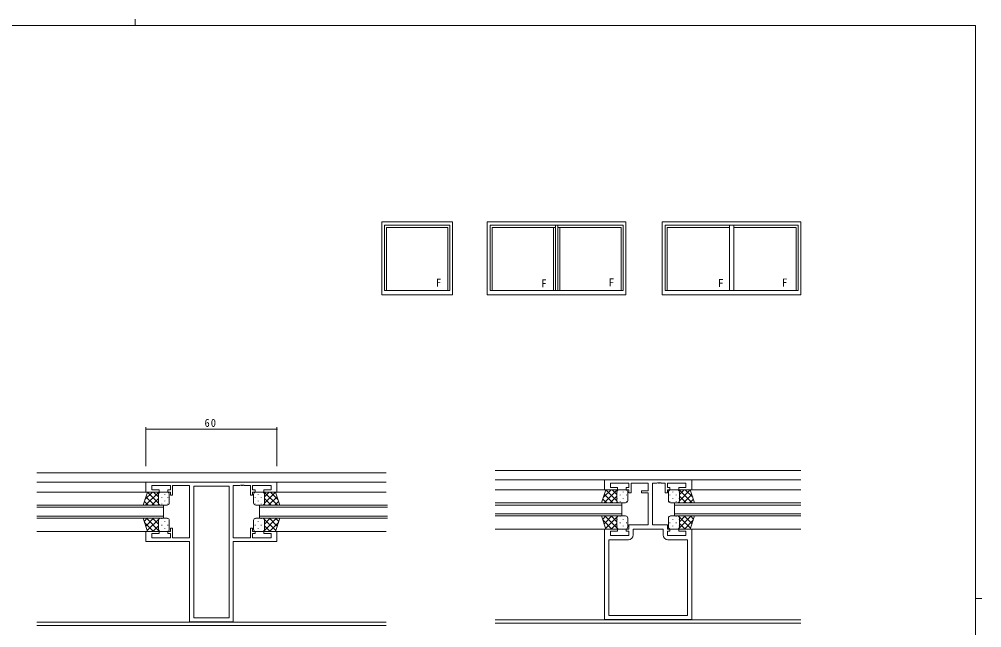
# Model space of a CAD drawing. Units: millimetres on the paper. Extents: x -420 to 373, y -297 to 267.
# Drawn here: x -85.7 to 355.1, y -11.6 to 267.2 of the extents above; entities that cross this region are included whole.
import ezdxf
from ezdxf.enums import TextEntityAlignment as Align

# ---------------------------------------------------------------- set-up
doc = ezdxf.new("R2010")
doc.units = ezdxf.units.MM
for name, color, linetype, lineweight in [('0-1_YKK_ZWAK', 7, 'Continuous', 9), ('0-3_YKK_11', 7, 'Continuous', 9), ('0-4_YKK_12', 2, 'Continuous', 9), ('0-5_YKK_13', 4, 'Continuous', 9), ('0-6_YKK_D', 6, 'Continuous', 9), ('0-7_YKK_A1', 4, 'Continuous', 9)]:
    doc.layers.add(name, color=color, linetype=linetype, lineweight=lineweight)
doc.styles.add('ＭＳ ゴシック', font='')
doc.styles.get('ＭＳ ゴシック').set_extended_font_data('MS Gothic')

msp = doc.modelspace()

# ---------------------------------------------------------------- linework, layer by layer
at = {"layer": '0-1_YKK_ZWAK'}
for p, q in [((-32.686, 267.2), (-32.686, 264.4)), ((352.3, 264.4), (-417.7, 264.4)), ((352.3, 264.4), (352.3, -260.6)), ((352.3, 1.9), (355.1, 1.9))]:
    msp.add_line(p, q, dxfattribs=at)
at = {"layer": '0-3_YKK_11'}
for p, q in [((-27.7, 55.2), (-27.7, 50.6)), ((32.3, 55.2), (-27.7, 55.2)), ((-25, 53.57), (-16.5, 53.57)), ((-25, 51.6), (-25, 53.57)), ((-16.5, 53.57), (-16.5, 51.6)), ((-15.5, 53.57), (-7.7, 53.57)), ((-15.5, 49.1), (-15.5, 53.57)), ((-7.7, 53.57), (-7.7, 29.63)), ((-5.77, 53.27), (-5.77, -6.97)), ((10.37, 53.27), (-5.77, 53.27)), ((10.37, -6.97), (10.37, 53.27)), ((10.37, -6.97), (10.37, 53.27)), ((12.3, 53.57), (15.342, 53.57)), ((12.3, 29.63), (12.3, 53.57)), ((15.342, 53.57), (15.525, 53.69)), ((15.525, 53.69), (16.075, 53.69)), ((16.075, 53.69), (16.258, 53.57)), ((16.258, 53.57), (16.342, 53.57)), ((16.342, 53.57), (16.525, 53.69)), ((16.525, 53.69), (17.075, 53.69)), ((17.075, 53.69), (17.258, 53.57)), ((17.258, 53.57), (20.1, 53.57)), ((20.1, 53.57), (20.1, 49.1)), ((21.1, 53.57), (29.6, 53.57)), ((21.1, 51.6), (21.1, 53.57)), ((29.6, 53.57), (29.6, 51.6)), ((32.3, 50.6), (32.3, 55.2)), ((182.3, 56.266), (222.3, 56.266)), ((182.3, 51.666), (182.3, 56.266)), ((185, 54.636), (185, 52.666)), ((193.5, 54.636), (185, 54.636)), ((193.5, 52.666), (193.5, 54.636)), ((194.5, 54.636), (194.5, 50.166)), ((202.3, 54.636), (194.5, 54.636)), ((202.3, 51.166), (202.3, 54.636)), ((204.3, 54.636), (204.3, 35.596)), ((206.342, 54.636), (204.3, 54.636)), ((206.525, 54.756), (206.342, 54.636)), ((207.075, 54.756), (206.525, 54.756)), ((207.258, 54.636), (207.075, 54.756)), ((207.342, 54.636), (207.258, 54.636)), ((207.525, 54.756), (207.342, 54.636)), ((208.075, 54.756), (207.525, 54.756)), ((208.258, 54.636), (208.075, 54.756)), ((210.1, 54.636), (208.258, 54.636)), ((210.1, 50.166), (210.1, 54.636)), ((211.1, 54.636), (211.1, 52.666)), ((219.6, 54.636), (211.1, 54.636)), ((219.6, 52.666), (219.6, 54.636)), ((222.3, 56.266), (222.3, 51.666)), ((-27.7, 50.6), (-21.7, 50.6)), ((-21.7, 51.6), (-25, 51.6)), ((-21.7, 50.6), (-21.7, 51.6)), ((-17.7, 51.6), (-17.7, 50.6)), ((-16.5, 51.6), (-17.7, 51.6)), ((-17.7, 50.6), (-16.5, 50.6)), ((-16.5, 50.6), (-16.5, 49.1)), ((-16.5, 49.1), (-15.5, 49.1)), ((20.1, 49.1), (21.1, 49.1)), ((22.3, 51.6), (21.1, 51.6)), ((21.1, 50.6), (22.3, 50.6)), ((21.1, 49.1), (21.1, 50.6)), ((22.3, 50.6), (22.3, 51.6)), ((26.3, 51.6), (26.3, 50.6)), ((29.6, 51.6), (26.3, 51.6)), ((26.3, 50.6), (32.3, 50.6)), ((188.3, 51.666), (182.3, 51.666)), ((185, 52.666), (188.3, 52.666)), ((188.3, 52.666), (188.3, 51.666)), ((192.3, 52.666), (193.5, 52.666)), ((192.3, 51.666), (192.3, 52.666)), ((193.5, 51.666), (192.3, 51.666)), ((193.5, 50.166), (193.5, 51.666)), ((194.5, 50.166), (193.5, 50.166)), ((199.3, 51.166), (202.3, 51.166)), ((199.3, 50.166), (199.3, 51.166)), ((202.3, 50.166), (199.3, 50.166)), ((202.3, 35.596), (202.3, 50.166)), ((211.1, 50.166), (210.1, 50.166)), ((211.1, 52.666), (212.3, 52.666)), ((211.1, 51.666), (211.1, 50.166)), ((212.3, 51.666), (211.1, 51.666)), ((212.3, 52.666), (212.3, 51.666)), ((216.3, 52.666), (219.6, 52.666)), ((216.3, 51.666), (216.3, 52.666)), ((222.3, 51.666), (216.3, 51.666)), ((193.5, 35.596), (202.3, 35.596)), ((193.5, 33.666), (193.5, 35.596)), ((204.3, 35.596), (211.1, 35.596)), ((211.1, 35.596), (211.1, 33.666)), ((-27.7, 32.6), (-27.7, 28)), ((-21.7, 32.6), (-27.7, 32.6)), ((-25, 31.6), (-21.7, 31.6)), ((-25, 29.63), (-25, 31.6)), ((-21.7, 31.6), (-21.7, 32.6)), ((-17.7, 32.6), (-17.7, 31.6)), ((-16.5, 32.6), (-17.7, 32.6)), ((-17.7, 31.6), (-16.5, 31.6)), ((-16.5, 34.1), (-16.5, 32.6)), ((-15.5, 34.1), (-16.5, 34.1)), ((-16.5, 31.6), (-16.5, 29.63)), ((-15.5, 29.63), (-15.5, 34.1)), ((20.1, 34.1), (20.1, 29.63)), ((21.1, 34.1), (20.1, 34.1)), ((21.1, 32.6), (21.1, 34.1)), ((22.3, 32.6), (21.1, 32.6)), ((21.1, 31.6), (22.3, 31.6)), ((21.1, 29.63), (21.1, 31.6)), ((22.3, 31.6), (22.3, 32.6)), ((26.3, 32.6), (26.3, 31.6)), ((32.3, 32.6), (26.3, 32.6)), ((26.3, 31.6), (29.6, 31.6)), ((29.6, 31.6), (29.6, 29.63)), ((32.3, 28), (32.3, 32.6)), ((182.3, 33.666), (188.3, 33.666)), ((182.3, -7.834), (182.3, 33.666)), ((185, 32.666), (185, 30.696)), ((188.3, 32.666), (185, 32.666)), ((188.3, 33.666), (188.3, 32.666)), ((192.3, 33.666), (193.5, 33.666)), ((192.3, 32.666), (192.3, 33.666)), ((193.5, 32.666), (192.3, 32.666)), ((193.5, 30.696), (193.5, 32.666)), ((195.43, 33.666), (209.17, 33.666)), ((195.43, 30.966), (195.43, 33.666)), ((209.17, 33.666), (209.17, 30.966)), ((211.1, 33.666), (212.3, 33.666)), ((211.1, 32.666), (211.1, 30.696)), ((212.3, 32.666), (211.1, 32.666)), ((212.3, 33.666), (212.3, 32.666)), ((216.3, 33.666), (222.3, 33.666)), ((216.3, 32.666), (216.3, 33.666)), ((219.6, 32.666), (216.3, 32.666)), ((219.6, 30.696), (219.6, 32.666)), ((222.3, 33.666), (222.3, -7.834)), ((-27.7, 28), (-7.7, 28)), ((-16.5, 29.63), (-25, 29.63)), ((-7.7, 29.63), (-15.5, 29.63)), ((-7.7, 28), (-7.7, -8.9)), ((20.1, 29.63), (12.3, 29.63)), ((12.3, 28), (32.3, 28)), ((12.3, -8.9), (12.3, 28)), ((29.6, 29.63), (21.1, 29.63)), ((184.23, 28.766), (193.23, 28.766)), ((184.23, -5.904), (184.23, 28.766)), ((185, 30.696), (193.5, 30.696)), ((211.1, 30.696), (219.6, 30.696)), ((211.37, 28.766), (220.37, 28.766)), ((220.37, 28.766), (220.37, -5.904)), ((-5.77, -6.97), (10.37, -6.97)), ((222.3, -7.834), (182.3, -7.834)), ((220.37, -5.904), (184.23, -5.904)), ((220.37, -5.904), (184.23, -5.904)), ((-7.7, -8.9), (12.3, -8.9))]:
    msp.add_line(p, q, dxfattribs=at)
for centre, start, end in [((193.23, 30.966), 270, 359.99998), ((211.37, 30.966), 180, 269.99998)]:
    msp.add_arc(centre, 2.2, start, end, dxfattribs=at)
at = {"layer": '0-4_YKK_12'}
for p, q in [((82.3, 59.4), (-77.7, 59.4)), ((272.3, 60.466), (132.3, 60.466)), ((82.3, 55.2), (-77.7, 55.2)), ((272.3, 56.266), (132.3, 56.266)), ((-26.706, 50.6), (-77.7, 50.6)), ((31.306, 50.6), (82.3, 50.6)), ((183.294, 51.666), (132.3, 51.666)), ((221.306, 51.666), (272.3, 51.666)), ((-77.7, 44.6), (-19.7, 44.6)), ((-19.7, 44.6), (-19.7, 38.6)), ((24.3, 44.6), (24.3, 38.6)), ((82.994, 44.6), (24.3, 44.6)), ((132.3, 45.666), (190.3, 45.666)), ((190.3, 44.666), (132.3, 44.666)), ((190.3, 45.666), (190.3, 39.666)), ((214.3, 45.666), (214.3, 39.666)), ((272.3, 45.666), (214.3, 45.666)), ((214.3, 44.666), (272.3, 44.666)), ((-19.7, 43.6), (-77.7, 43.6)), ((24.3, 43.6), (82.994, 43.6)), ((132.3, 40.666), (190.3, 40.666)), ((272.3, 40.666), (214.3, 40.666)), ((-77.7, 39.6), (-19.7, 39.6)), ((-19.7, 38.6), (-77.7, 38.6)), ((82.994, 39.6), (24.3, 39.6)), ((24.3, 38.6), (82.994, 38.6)), ((190.3, 39.666), (132.3, 39.666)), ((214.3, 39.666), (272.3, 39.666)), ((-26.706, 32.6), (-77.7, 32.6)), ((31.306, 32.6), (82.3, 32.6)), ((183.294, 33.666), (132.3, 33.666)), ((221.306, 33.666), (272.3, 33.666)), ((272.3, -7.904), (132.3, -7.904)), ((82.3, -8.97), (-77.7, -8.97)), ((82.3, -10.6), (-77.7, -10.6)), ((272.3, -9.534), (132.3, -9.534))]:
    msp.add_line(p, q, dxfattribs=at)
at = {"layer": '0-5_YKK_13'}
for p, q in [((-29.006, 44.6), (-27.006, 50.6)), ((-24.703, 50.6), (-28.158, 47.145)), ((-21.875, 50.6), (-27.875, 44.6)), ((-22.006, 45.58), (-27.011, 50.585)), ((-27.006, 50.6), (-21.006, 50.6)), ((-22.006, 48.408), (-24.198, 50.6)), ((-22.006, 49.6), (-22.006, 45.6)), ((-22.006, 49.6), (-22.006, 45.6)), ((-21.916, 49.68), (-21.916, 49.48)), ((-21.32, 50.55), (-21.37, 50.6)), ((-18.006, 50.6), (-21.006, 50.6)), ((-19.086, 49.68), (-19.086, 49.48)), ((-17.006, 45.6), (-17.006, 49.6)), ((21.606, 45.6), (21.606, 49.6)), ((22.606, 50.6), (25.606, 50.6)), ((23.686, 49.68), (23.686, 49.48)), ((31.606, 50.6), (25.606, 50.6)), ((25.919, 50.55), (25.97, 50.6)), ((26.475, 50.6), (32.475, 44.6)), ((26.516, 49.68), (26.516, 49.48)), ((26.606, 48.408), (28.798, 50.6)), ((26.606, 45.58), (31.611, 50.585)), ((26.606, 49.6), (26.606, 45.6)), ((26.606, 49.6), (26.606, 45.6)), ((29.303, 50.6), (32.758, 47.145)), ((33.606, 44.6), (31.606, 50.6)), ((180.994, 45.666), (182.994, 51.666)), ((185.297, 51.666), (181.842, 48.211)), ((188.125, 51.666), (182.125, 45.666)), ((186.145, 45.666), (182.282, 49.529)), ((187.994, 46.646), (182.989, 51.651)), ((182.994, 51.666), (188.994, 51.666)), ((187.994, 48.706), (184.954, 45.666)), ((187.994, 49.474), (185.802, 51.666)), ((187.994, 50.666), (187.994, 46.666)), ((187.994, 50.666), (187.994, 46.666)), ((188.084, 50.746), (188.084, 50.546)), ((188.681, 51.616), (188.63, 51.666)), ((191.994, 51.666), (188.994, 51.666)), ((189.499, 49.331), (189.499, 49.131)), ((190.914, 50.746), (190.914, 50.546)), ((192.329, 49.331), (192.329, 49.131)), ((192.994, 46.666), (192.994, 50.666)), ((211.606, 46.666), (211.606, 50.666)), ((212.272, 49.331), (212.272, 49.131)), ((212.606, 51.666), (215.607, 51.666)), ((213.686, 50.746), (213.686, 50.546)), ((215.101, 49.331), (215.101, 49.131)), ((221.606, 51.666), (215.607, 51.666)), ((215.92, 51.616), (215.97, 51.666)), ((216.475, 51.666), (222.475, 45.666)), ((216.516, 50.746), (216.516, 50.546)), ((216.606, 46.646), (221.612, 51.651)), ((216.607, 49.474), (218.798, 51.666)), ((216.607, 50.666), (216.607, 46.666)), ((216.607, 50.666), (216.607, 46.666)), ((216.607, 48.706), (219.646, 45.666)), ((218.455, 45.666), (222.319, 49.529)), ((219.303, 51.666), (222.758, 48.211)), ((223.606, 45.666), (221.606, 51.666)), ((-21.006, 44.6), (-29.006, 44.6)), ((-26.683, 44.6), (-28.426, 46.342)), ((-23.855, 44.6), (-27.719, 48.464)), ((-22.006, 47.64), (-25.046, 44.6)), ((-21.811, 45.007), (-22.218, 44.6)), ((-21.916, 46.65), (-21.916, 46.45)), ((-21.027, 44.6), (-21.027, 44.6)), ((-21.006, 44.6), (-18.006, 44.6)), ((-20.501, 48.265), (-20.501, 48.065)), ((-20.501, 45.235), (-20.501, 45.035)), ((-19.086, 46.65), (-19.086, 46.45)), ((-17.671, 48.265), (-17.671, 48.065)), ((-17.671, 45.235), (-17.671, 45.058)), ((22.271, 48.265), (22.271, 48.065)), ((22.271, 45.235), (22.271, 45.058)), ((25.606, 44.6), (22.606, 44.6)), ((23.686, 46.65), (23.686, 46.45)), ((25.101, 48.265), (25.101, 48.065)), ((25.101, 45.235), (25.101, 45.035)), ((25.606, 44.6), (33.606, 44.6)), ((25.627, 44.6), (25.627, 44.6)), ((26.411, 45.007), (26.818, 44.6)), ((26.516, 46.65), (26.516, 46.45)), ((26.606, 47.64), (29.646, 44.6)), ((28.455, 44.6), (32.319, 48.464)), ((31.283, 44.6), (33.026, 46.342)), ((188.994, 45.666), (180.994, 45.666)), ((183.317, 45.666), (181.574, 47.408)), ((188.189, 46.072), (187.782, 45.666)), ((188.084, 47.716), (188.084, 47.516)), ((188.973, 45.666), (188.973, 45.666)), ((188.994, 45.666), (191.994, 45.666)), ((189.499, 46.301), (189.499, 46.101)), ((190.914, 47.716), (190.914, 47.516)), ((192.329, 46.301), (192.329, 46.124)), ((212.272, 46.301), (212.272, 46.124)), ((215.607, 45.666), (212.606, 45.666)), ((213.686, 47.716), (213.686, 47.516)), ((215.101, 46.301), (215.101, 46.101)), ((215.607, 45.666), (223.606, 45.666)), ((215.627, 45.666), (215.627, 45.666)), ((216.411, 46.072), (216.818, 45.666)), ((216.516, 47.716), (216.516, 47.516)), ((221.284, 45.666), (223.026, 47.408)), ((-21.006, 38.6), (-29.006, 38.6)), ((-29.006, 38.6), (-27.006, 32.6)), ((-27.083, 38.6), (-28.526, 37.158)), ((-24.303, 32.6), (-28.358, 36.655)), ((-24.255, 38.6), (-27.819, 35.037)), ((-21.475, 32.6), (-27.475, 38.6)), ((-21.427, 38.6), (-27.112, 32.915)), ((-22.006, 35.96), (-24.646, 38.6)), ((-22.006, 33.6), (-22.006, 37.6)), ((-22.006, 33.6), (-22.006, 37.6)), ((-21.916, 36.95), (-21.916, 37.15)), ((-21.613, 38.395), (-21.818, 38.6)), ((-21.006, 38.6), (-18.006, 38.6)), ((-20.501, 38.365), (-20.501, 38.565)), ((-20.501, 35.335), (-20.501, 35.535)), ((-19.086, 36.95), (-19.086, 37.15)), ((-17.671, 38.365), (-17.671, 38.542)), ((-17.671, 35.335), (-17.671, 35.535)), ((-17.006, 37.6), (-17.006, 33.6)), ((21.606, 37.6), (21.606, 33.6)), ((22.271, 38.365), (22.271, 38.542)), ((22.271, 35.335), (22.271, 35.535)), ((25.606, 38.6), (22.606, 38.6)), ((23.686, 36.95), (23.686, 37.15)), ((25.101, 38.365), (25.101, 38.565)), ((25.101, 35.335), (25.101, 35.535)), ((25.606, 38.6), (33.606, 38.6)), ((26.027, 38.6), (31.711, 32.915)), ((26.075, 32.6), (32.075, 38.6)), ((26.213, 38.395), (26.418, 38.6)), ((26.516, 36.95), (26.516, 37.15)), ((26.606, 35.96), (29.246, 38.6)), ((26.606, 33.6), (26.606, 37.6)), ((26.606, 33.6), (26.606, 37.6)), ((28.855, 38.6), (32.419, 35.037)), ((28.903, 32.6), (32.958, 36.655)), ((33.606, 38.6), (31.606, 32.6)), ((31.683, 38.6), (33.126, 37.158)), ((188.994, 39.666), (180.994, 39.666)), ((180.994, 39.666), (182.994, 33.666)), ((182.917, 39.666), (181.474, 38.224)), ((185.697, 33.666), (181.642, 37.721)), ((185.745, 39.666), (182.182, 36.102)), ((188.525, 33.666), (182.525, 39.666)), ((188.573, 39.666), (182.889, 33.981)), ((187.994, 37.026), (185.354, 39.666)), ((187.994, 36.258), (185.402, 33.666)), ((187.994, 34.666), (187.994, 38.666)), ((187.994, 34.666), (187.994, 38.666)), ((188.084, 38.016), (188.084, 38.216)), ((188.387, 39.461), (188.182, 39.666)), ((188.994, 39.666), (191.994, 39.666)), ((189.499, 39.431), (189.499, 39.631)), ((189.499, 36.401), (189.499, 36.601)), ((190.914, 38.016), (190.914, 38.216)), ((192.329, 39.431), (192.329, 39.608)), ((192.329, 36.401), (192.329, 36.601)), ((192.994, 38.666), (192.994, 34.666)), ((211.606, 38.666), (211.606, 34.666)), ((212.272, 39.431), (212.272, 39.608)), ((212.272, 36.401), (212.272, 36.601)), ((215.607, 39.666), (212.606, 39.666)), ((213.686, 38.016), (213.686, 38.216)), ((215.101, 39.431), (215.101, 39.631)), ((215.101, 36.401), (215.101, 36.601)), ((215.607, 39.666), (223.606, 39.666)), ((216.027, 39.666), (221.711, 33.981)), ((216.075, 33.666), (222.075, 39.666)), ((216.213, 39.461), (216.418, 39.666)), ((216.516, 38.016), (216.516, 38.216)), ((216.607, 37.026), (219.246, 39.666)), ((216.607, 34.666), (216.607, 38.666)), ((216.607, 34.666), (216.607, 38.666)), ((216.607, 36.258), (219.198, 33.666)), ((218.855, 39.666), (222.419, 36.102)), ((218.903, 33.666), (222.958, 37.721)), ((223.606, 39.666), (221.606, 33.666)), ((221.683, 39.666), (223.126, 38.224)), ((-27.006, 32.6), (-21.006, 32.6)), ((-22.006, 35.192), (-24.598, 32.6)), ((-21.916, 33.92), (-21.916, 34.12)), ((-21.585, 32.785), (-21.77, 32.6)), ((-18.006, 32.6), (-21.006, 32.6)), ((-19.086, 33.92), (-19.086, 34.12)), ((22.606, 32.6), (25.606, 32.6)), ((23.686, 33.92), (23.686, 34.12)), ((31.606, 32.6), (25.606, 32.6)), ((26.185, 32.785), (26.37, 32.6)), ((26.516, 33.92), (26.516, 34.12)), ((26.606, 35.192), (29.198, 32.6)), ((182.994, 33.666), (188.994, 33.666)), ((188.084, 34.986), (188.084, 35.186)), ((188.415, 33.85), (188.23, 33.666)), ((191.994, 33.666), (188.994, 33.666)), ((190.914, 34.986), (190.914, 35.186)), ((212.606, 33.666), (215.607, 33.666)), ((213.686, 34.986), (213.686, 35.186)), ((221.606, 33.666), (215.607, 33.666)), ((216.185, 33.85), (216.37, 33.666)), ((216.516, 34.986), (216.516, 35.186))]:
    msp.add_line(p, q, dxfattribs=at)
for centre, start, end in [((-21.006, 49.6), 90.00009, 180.00009), ((-21.006, 49.6), 90.00009, 180.00009), ((-18.006, 49.6), 0.00009, 90.00009), ((22.606, 49.6), 89.99989, 179.99989), ((25.606, 49.6), 359.99989, 89.99989), ((25.606, 49.6), 359.99989, 89.99989), ((188.994, 50.666), 90.00009, 180.00009), ((188.994, 50.666), 90.00009, 180.00009), ((191.994, 50.666), 0.00009, 90.00009), ((212.606, 50.666), 89.99989, 179.99989), ((215.607, 50.666), 359.99989, 89.99989), ((215.607, 50.666), 359.99989, 89.99989), ((-21.006, 45.6), 180.00009, 270.00009), ((-21.006, 45.6), 180.00009, 270.00009), ((-18.006, 45.6), 270.00009, 0.00009), ((22.606, 45.6), 179.99989, 269.99989), ((25.606, 45.6), 269.99989, 359.99989), ((25.606, 45.6), 269.99989, 359.99989), ((188.994, 46.666), 180.00009, 270.00009), ((188.994, 46.666), 180.00009, 270.00009), ((191.994, 46.666), 270.00009, 0.00009), ((212.606, 46.666), 179.99989, 269.99989), ((215.607, 46.666), 269.99989, 359.99989), ((215.607, 46.666), 269.99989, 359.99989), ((-21.006, 37.6), 89.99989, 179.99989), ((-21.006, 37.6), 89.99989, 179.99989), ((-18.006, 37.6), 359.99989, 89.99989), ((22.606, 37.6), 90.00009, 180.00009), ((25.606, 37.6), 0.00009, 90.00009), ((25.606, 37.6), 0.00009, 90.00009), ((188.994, 38.666), 89.99989, 179.99989), ((188.994, 38.666), 89.99989, 179.99989), ((191.994, 38.666), 359.99989, 89.99989), ((212.606, 38.666), 90.00009, 180.00009), ((215.607, 38.666), 0.00009, 90.00009), ((215.607, 38.666), 0.00009, 90.00009), ((-21.006, 33.6), 179.99989, 269.99989), ((-21.006, 33.6), 179.99989, 269.99989), ((-18.006, 33.6), 269.99989, 359.99989), ((22.606, 33.6), 180.00009, 270.00009), ((25.606, 33.6), 270.00009, 0.00009), ((25.606, 33.6), 270.00009, 0.00009), ((188.994, 34.666), 179.99989, 269.99989), ((188.994, 34.666), 179.99989, 269.99989), ((191.994, 34.666), 269.99989, 359.99989), ((212.606, 34.666), 180.00009, 270.00009), ((215.607, 34.666), 270.00009, 0.00009), ((215.607, 34.666), 270.00009, 0.00009)]:
    msp.add_arc(centre, 1, start, end, dxfattribs=at)
at = {"layer": '0-6_YKK_D'}
for p, q in [((-27.7, 62.4), (-27.7, 80.4)), ((-27.7, 79.4), (32.3, 79.4)), ((32.3, 62.4), (32.3, 80.4))]:
    msp.add_line(p, q, dxfattribs=at)
for centre, start, end in [((-27.7, 79.4), 0, 180), ((-27.7, 79.4), 180, 0), ((32.3, 79.4), 0, 180), ((32.3, 79.4), 180, 0)]:
    msp.add_arc(centre, 0.106, start, end, dxfattribs=at)
at = {"layer": '0-7_YKK_A1'}
for p, q in [((80.253, 174.4), (112.752, 174.4)), ((80.253, 140.9), (80.253, 174.4)), ((81.503, 172.9), (111.503, 172.9)), ((81.503, 142.9), (81.503, 172.9)), ((111.503, 142.9), (111.503, 172.9)), ((112.752, 140.9), (112.752, 174.4)), ((128.64, 140.9), (128.64, 174.4)), ((128.64, 174.4), (192.14, 174.4)), ((129.89, 142.9), (129.89, 172.9)), ((129.89, 172.9), (190.89, 172.9)), ((159.89, 142.9), (159.89, 172.9)), ((160.89, 142.9), (160.89, 172.9)), ((190.89, 142.9), (190.89, 172.9)), ((192.14, 140.9), (192.14, 174.4)), ((208.8, 140.9), (208.8, 174.4)), ((208.8, 174.4), (272.3, 174.4)), ((210.05, 142.9), (210.05, 172.9)), ((210.05, 172.9), (271.05, 172.9)), ((239.55, 142.9), (239.55, 172.9)), ((241.55, 142.9), (241.55, 172.9)), ((271.05, 142.9), (271.05, 172.9)), ((272.3, 140.9), (272.3, 174.4)), ((82.503, 171.8), (110.503, 171.8)), ((82.503, 142.9), (82.503, 171.8)), ((110.503, 142.9), (110.503, 171.8)), ((130.89, 171.8), (159.89, 171.8)), ((130.89, 142.9), (130.89, 171.8)), ((158.89, 142.9), (158.89, 171.8)), ((160.89, 171.8), (189.89, 171.8)), ((161.89, 142.9), (161.89, 171.8)), ((189.89, 142.9), (189.89, 171.8)), ((211.05, 171.8), (239.55, 171.8)), ((211.05, 142.9), (211.05, 171.8)), ((241.55, 171.8), (270.05, 171.8)), ((270.05, 142.9), (270.05, 171.8)), ((81.503, 142.9), (111.503, 142.9)), ((129.89, 142.9), (190.89, 142.9)), ((210.05, 142.9), (271.05, 142.9)), ((80.253, 140.9), (112.752, 140.9)), ((128.64, 140.9), (192.14, 140.9)), ((208.8, 140.9), (272.3, 140.9))]:
    msp.add_line(p, q, dxfattribs=at)

# ---------------------------------------------------------------- texts
at = {"layer": '0-6_YKK_D', "color": 3, "insert": (-0.868, 80.4), "char_height": 3.666, "attachment_point": 7, "style": 'ＭＳ ゴシック'}
msp.add_mtext('\\T1.21;\\W0.95;60', dxfattribs=at)
at = {"layer": '0-7_YKK_A1', "color": 3, "style": 'ＭＳ ゴシック'}
for p in [(105.023, 143.574), (153.317, 143.224), (184.246, 143.716), (234.321, 143.364), (263.625, 143.645)]:
    msp.add_text('F', height=3.666, dxfattribs=at).set_placement(p, align=Align.BOTTOM_LEFT)

doc.saveas('drawing.dxf')
